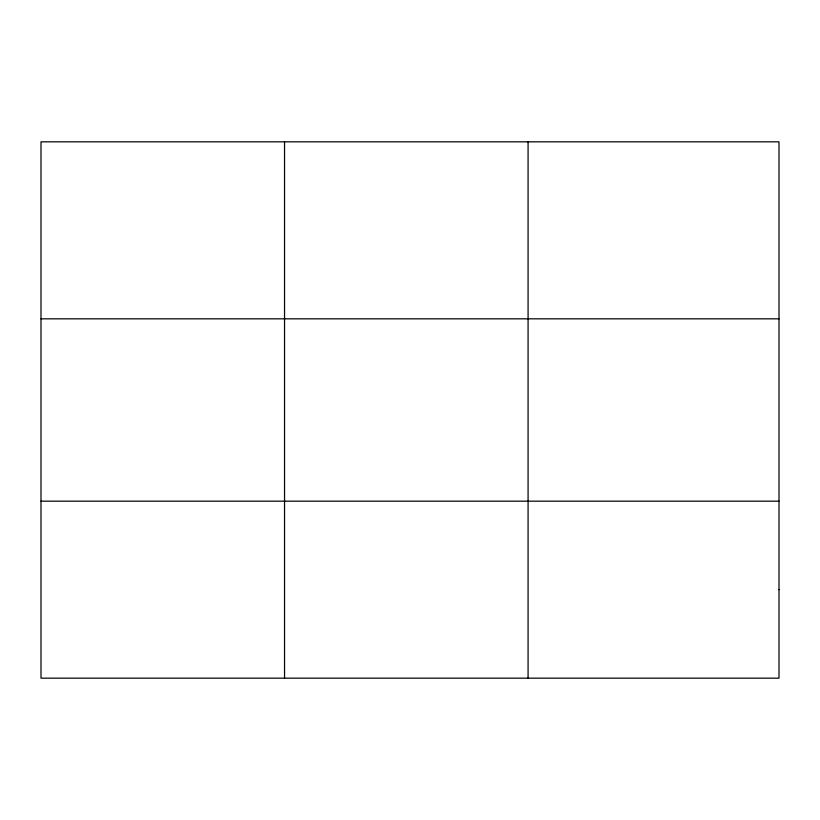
<?xml version="1.0" encoding="UTF-8"?>
<svg xmlns="http://www.w3.org/2000/svg" width="820" height="820" viewBox="0 0 820 820"><rect width="100%" height="100%" fill="white"/><g stroke="black" fill="none" stroke-linecap="round" stroke-linejoin="round"><path stroke-width="1.23" d="M284.54 678.171L284.54 141.829M528.08 678.171L528.08 141.829M41 318.826L779 318.826M41 501.174L779 501.174M779 589.672L779 678.171L41 678.171L41 141.829L779 141.829L779 589.672"/></g></svg>
